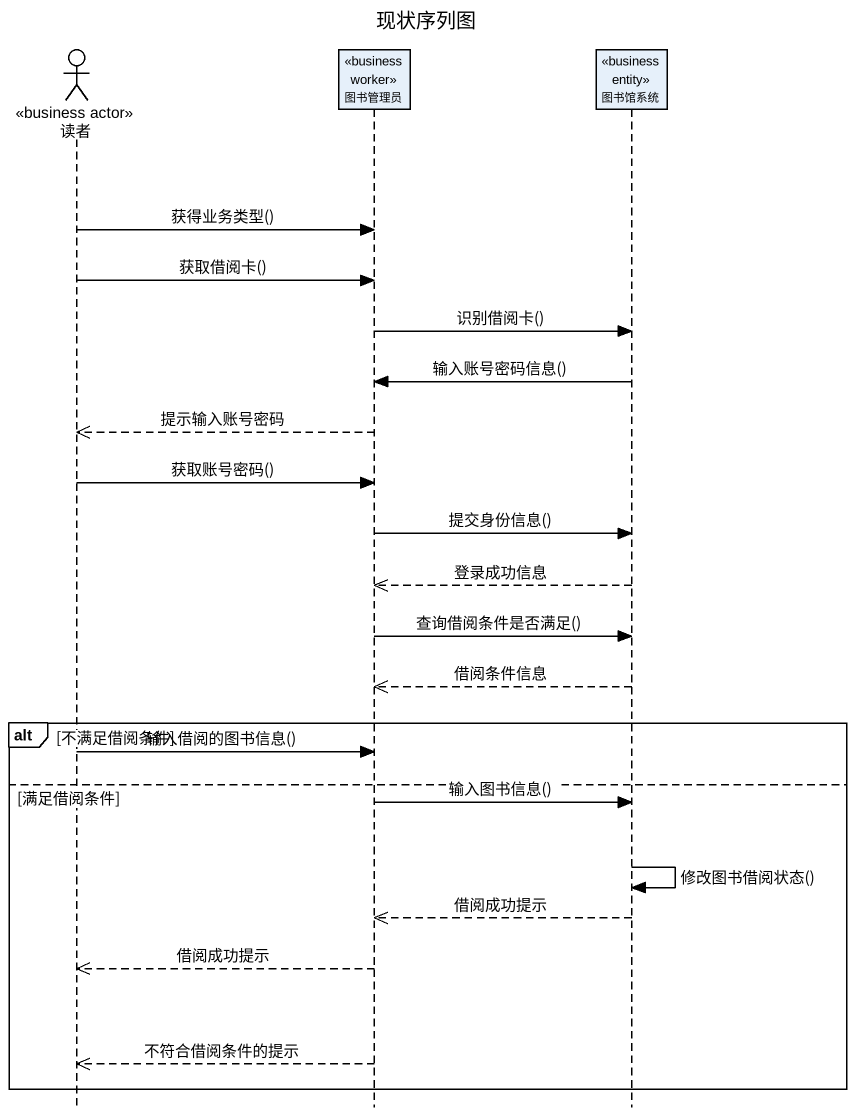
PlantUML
@startuml
title 现状序列图
hide footbox
actor 读者 <<business actor>>
participant 图书管理员 <<business worker>>
participant 图书馆系统 <<business entity>>

读者 -> 图书管理员 : 获得业务类型()
读者 -> 图书管理员 : 获取借阅卡()
图书管理员 -> 图书馆系统 : 识别借阅卡()
图书馆系统 -> 图书管理员 : 输入账号密码信息()
图书管理员 -->> 读者 : 提示输入账号密码
读者 -> 图书管理员 : 获取账号密码()
图书管理员 -> 图书馆系统 : 提交身份信息()
图书馆系统 -->> 图书管理员 : 登录成功信息
图书管理员 -> 图书馆系统 : 查询借阅条件是否满足()
图书馆系统 -->> 图书管理员 : 借阅条件信息
alt 不满足借阅条件
  读者 -> 图书管理员 : 输入借阅的图书信息()
else 满足借阅条件
  图书管理员 -> 图书馆系统 : 输入图书信息()
  图书馆系统 -> 图书馆系统 : 修改图书借阅状态()
  图书馆系统 -->> 图书管理员 : 借阅成功提示
  图书管理员 -->> 读者 : 借阅成功提示
  图书管理员 -->> 读者 : 不符合借阅条件的提示
end
@enduml
